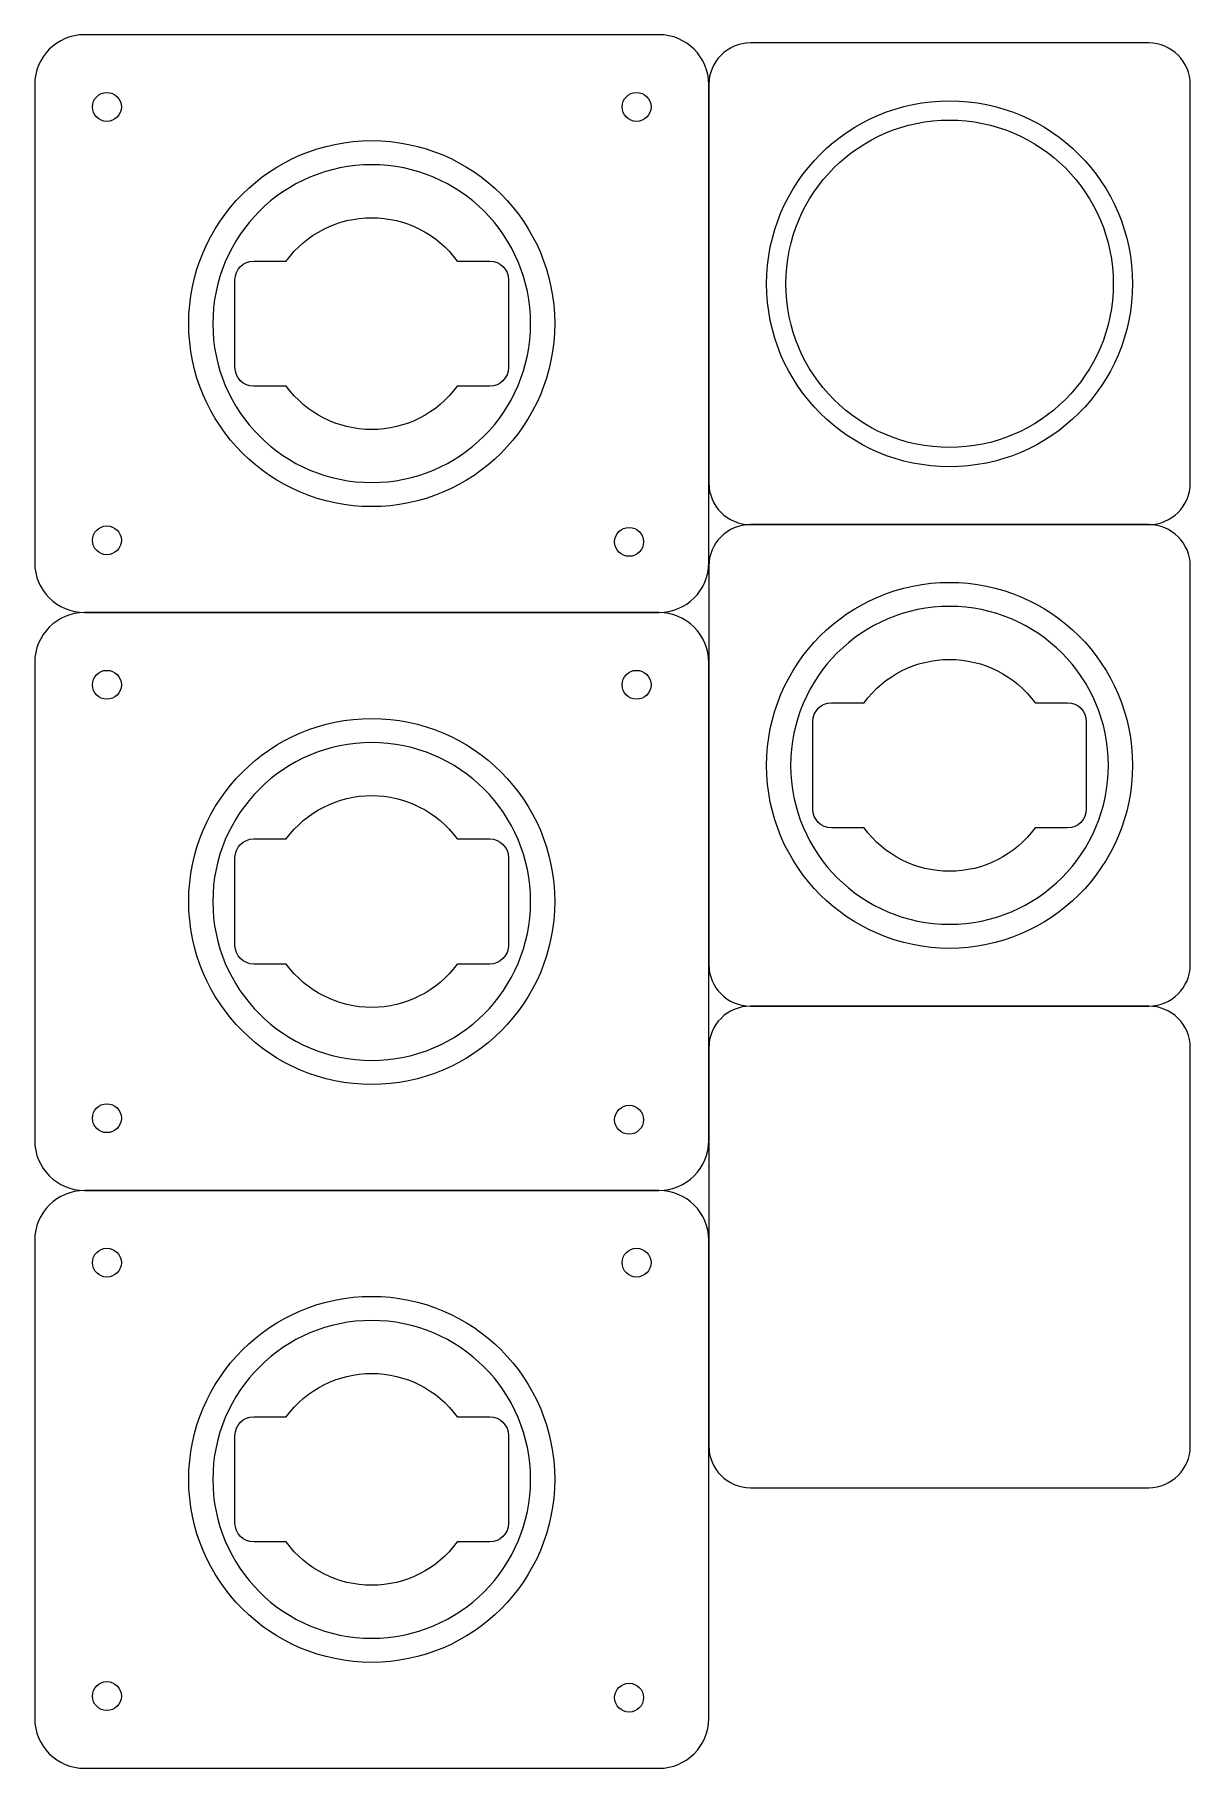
# Model space of a CAD drawing. Header units: millimetres. Extents: x -134 to -14, y -82 to 98.
import ezdxf

# ---------------------------------------------------------------- set-up
doc = ezdxf.new("R2010")
doc.units = ezdxf.units.MM
doc.header["$MEASUREMENT"] = 0
doc.layers.add('Layer 1', color=7, linetype='Continuous')

msp = doc.modelspace()

# ---------------------------------------------------------------- linework, layer by layer
at = {"layer": 'Layer 1', "color": 250, "lineweight": 20}
for centre, major_axis in [((-126.3117, 90.5832), (0, 1.5)), ((-71.3117, 90.5832), (0, 1.5)), ((-38.8117, 72.2198), (0, 19)), ((-38.8117, 72.2198), (0, 17)), ((-98.8117, 68.0832), (0, 19)), ((-126.3117, 45.5832), (0, 1.5)), ((-72.087, 45.4217), (0, 1.5)), ((-38.8117, 22.2198), (0, 19)), ((-126.3117, 30.5832), (0, 1.5)), ((-71.3117, 30.5832), (0, 1.5)), ((-98.8117, 8.0832), (0, 19)), ((-126.3117, -14.4168), (0, 1.5)), ((-72.087, -14.5783), (0, 1.5)), ((-126.3117, -29.4168), (0, 1.5)), ((-71.3117, -29.4168), (0, 1.5)), ((-98.8117, -51.9168), (0, 19)), ((-126.3117, -74.4168), (0, 1.5)), ((-72.087, -74.5783), (0, 1.5))]:
    msp.add_ellipse(centre, major_axis=major_axis, ratio=1, dxfattribs=at)
for points, knots in [([(-128.6316, 98.0832), (-128.6316, 98.0832), (-68.9918, 98.0832), (-68.9918, 98.0832), (-68.9918, 98.0832), (-66.1427, 98.0832), (-63.8117, 95.7522), (-63.8117, 92.9031), (-63.8117, 92.9031), (-63.8117, 92.9031), (-63.8117, 43.2633), (-63.8117, 43.2633), (-63.8117, 43.2633), (-63.8117, 40.4142), (-66.1427, 38.0832), (-68.9918, 38.0832), (-68.9918, 38.0832), (-68.9918, 38.0832), (-128.6316, 38.0832), (-128.6316, 38.0832), (-128.6316, 38.0832), (-131.4807, 38.0832), (-133.8117, 40.4142), (-133.8117, 43.2633), (-133.8117, 43.2633), (-133.8117, 43.2633), (-133.8117, 92.9031), (-133.8117, 92.9031), (-133.8117, 92.9031), (-133.8117, 95.7522), (-131.4807, 98.0832), (-128.6316, 98.0832)], [0, 0, 0, 0, 0.11111111, 0.11111111, 0.11111111, 0.11111111, 0.22222222, 0.22222222, 0.22222222, 0.22222222, 0.33333333, 0.33333333, 0.33333333, 0.33333333, 0.44444444, 0.44444444, 0.44444444, 0.44444444, 0.55555556, 0.55555556, 0.55555556, 0.55555556, 0.66666667, 0.66666667, 0.66666667, 0.66666667, 0.77777778, 0.77777778, 0.77777778, 0.77777778, 1, 1, 1, 1]), ([(-59.495, 97.2198), (-59.495, 97.2198), (-18.1284, 97.2198), (-18.1284, 97.2198), (-18.1284, 97.2198), (-15.7542, 97.2198), (-13.8117, 95.2773), (-13.8117, 92.9031), (-13.8117, 92.9031), (-13.8117, 92.9031), (-13.8117, 51.5365), (-13.8117, 51.5365), (-13.8117, 51.5365), (-13.8117, 49.1623), (-15.7542, 47.2198), (-18.1284, 47.2198), (-18.1284, 47.2198), (-18.1284, 47.2198), (-59.495, 47.2198), (-59.495, 47.2198), (-59.495, 47.2198), (-61.8692, 47.2198), (-63.8117, 49.1623), (-63.8117, 51.5365), (-63.8117, 51.5365), (-63.8117, 51.5365), (-63.8117, 92.9031), (-63.8117, 92.9031), (-63.8117, 92.9031), (-63.8117, 95.2773), (-61.8692, 97.2198), (-59.495, 97.2198)], [0, 0, 0, 0, 0.11111111, 0.11111111, 0.11111111, 0.11111111, 0.22222222, 0.22222222, 0.22222222, 0.22222222, 0.33333333, 0.33333333, 0.33333333, 0.33333333, 0.44444444, 0.44444444, 0.44444444, 0.44444444, 0.55555556, 0.55555556, 0.55555556, 0.55555556, 0.66666667, 0.66666667, 0.66666667, 0.66666667, 0.77777778, 0.77777778, 0.77777778, 0.77777778, 1, 1, 1, 1]), ([(-98.8117, 84.5832), (-89.6989, 84.5832), (-82.3117, 77.1959), (-82.3117, 68.0832), (-82.3117, 68.0832), (-82.3117, 58.9705), (-89.6989, 51.5832), (-98.8117, 51.5832), (-98.8117, 51.5832), (-107.9245, 51.5832), (-115.3117, 58.9705), (-115.3117, 68.0832), (-115.3117, 68.0832), (-115.3117, 77.1959), (-107.9245, 84.5832), (-98.8117, 84.5832)], [0, 0, 0, 0, 0.2, 0.2, 0.2, 0.2, 0.4, 0.4, 0.4, 0.4, 0.6, 0.6, 0.6, 0.6, 1, 1, 1, 1]), ([(-98.8117, 79.0832), (-102.3179, 79.0832), (-105.6142, 77.4116), (-107.6863, 74.5831), (-107.6863, 74.5831), (-107.6863, 74.5831), (-111.065, 74.5833), (-111.065, 74.5833), (-111.065, 74.5833), (-112.1357, 74.5833), (-113.0117, 73.7072), (-113.0117, 72.6366), (-113.0117, 72.6366), (-113.0117, 72.6366), (-113.0117, 63.53), (-113.0117, 63.53), (-113.0117, 63.53), (-113.0117, 62.4593), (-112.1357, 61.5833), (-111.065, 61.5833), (-111.065, 61.5833), (-111.065, 61.5833), (-107.6865, 61.5836), (-107.6865, 61.5836), (-107.6865, 61.5836), (-105.6144, 58.7549), (-102.3181, 57.0832), (-98.8117, 57.0832), (-98.8117, 57.0832), (-95.3053, 57.0832), (-92.009, 58.7549), (-89.9369, 61.5836), (-89.9369, 61.5836), (-89.9369, 61.5836), (-86.5584, 61.5833), (-86.5584, 61.5833), (-86.5584, 61.5833), (-85.4877, 61.5833), (-84.6117, 62.4593), (-84.6117, 63.53), (-84.6117, 63.53), (-84.6117, 63.53), (-84.6117, 72.6366), (-84.6117, 72.6366), (-84.6117, 72.6366), (-84.6117, 73.7072), (-85.4877, 74.5833), (-86.5584, 74.5833), (-86.5584, 74.5833), (-86.5584, 74.5833), (-89.9371, 74.5831), (-89.9371, 74.5831), (-89.9371, 74.5831), (-92.0092, 77.4116), (-95.3055, 79.0832), (-98.8117, 79.0832)], [0, 0, 0, 0, 0.06666667, 0.06666667, 0.06666667, 0.06666667, 0.13333333, 0.13333333, 0.13333333, 0.13333333, 0.2, 0.2, 0.2, 0.2, 0.26666667, 0.26666667, 0.26666667, 0.26666667, 0.33333333, 0.33333333, 0.33333333, 0.33333333, 0.4, 0.4, 0.4, 0.4, 0.46666667, 0.46666667, 0.46666667, 0.46666667, 0.53333333, 0.53333333, 0.53333333, 0.53333333, 0.6, 0.6, 0.6, 0.6, 0.66666667, 0.66666667, 0.66666667, 0.66666667, 0.73333333, 0.73333333, 0.73333333, 0.73333333, 0.8, 0.8, 0.8, 0.8, 0.86666667, 0.86666667, 0.86666667, 0.86666667, 1, 1, 1, 1]), ([(-59.495, 47.2198), (-59.495, 47.2198), (-18.1284, 47.2198), (-18.1284, 47.2198), (-18.1284, 47.2198), (-15.7542, 47.2198), (-13.8117, 45.2773), (-13.8117, 42.9031), (-13.8117, 42.9031), (-13.8117, 42.9031), (-13.8117, 1.5365), (-13.8117, 1.5365), (-13.8117, 1.5365), (-13.8117, -0.8377), (-15.7542, -2.7802), (-18.1284, -2.7802), (-18.1284, -2.7802), (-18.1284, -2.7802), (-59.495, -2.7802), (-59.495, -2.7802), (-59.495, -2.7802), (-61.8692, -2.7802), (-63.8117, -0.8377), (-63.8117, 1.5365), (-63.8117, 1.5365), (-63.8117, 1.5365), (-63.8117, 42.9031), (-63.8117, 42.9031), (-63.8117, 42.9031), (-63.8117, 45.2773), (-61.8692, 47.2198), (-59.495, 47.2198)], [0, 0, 0, 0, 0.11111111, 0.11111111, 0.11111111, 0.11111111, 0.22222222, 0.22222222, 0.22222222, 0.22222222, 0.33333333, 0.33333333, 0.33333333, 0.33333333, 0.44444444, 0.44444444, 0.44444444, 0.44444444, 0.55555556, 0.55555556, 0.55555556, 0.55555556, 0.66666667, 0.66666667, 0.66666667, 0.66666667, 0.77777778, 0.77777778, 0.77777778, 0.77777778, 1, 1, 1, 1]), ([(-128.6316, 38.0832), (-128.6316, 38.0832), (-68.9918, 38.0832), (-68.9918, 38.0832), (-68.9918, 38.0832), (-66.1427, 38.0832), (-63.8117, 35.7522), (-63.8117, 32.9031), (-63.8117, 32.9031), (-63.8117, 32.9031), (-63.8117, -16.7367), (-63.8117, -16.7367), (-63.8117, -16.7367), (-63.8117, -19.5858), (-66.1427, -21.9168), (-68.9918, -21.9168), (-68.9918, -21.9168), (-68.9918, -21.9168), (-128.6316, -21.9168), (-128.6316, -21.9168), (-128.6316, -21.9168), (-131.4807, -21.9168), (-133.8117, -19.5858), (-133.8117, -16.7367), (-133.8117, -16.7367), (-133.8117, -16.7367), (-133.8117, 32.9031), (-133.8117, 32.9031), (-133.8117, 32.9031), (-133.8117, 35.7522), (-131.4807, 38.0832), (-128.6316, 38.0832)], [0, 0, 0, 0, 0.11111111, 0.11111111, 0.11111111, 0.11111111, 0.22222222, 0.22222222, 0.22222222, 0.22222222, 0.33333333, 0.33333333, 0.33333333, 0.33333333, 0.44444444, 0.44444444, 0.44444444, 0.44444444, 0.55555556, 0.55555556, 0.55555556, 0.55555556, 0.66666667, 0.66666667, 0.66666667, 0.66666667, 0.77777778, 0.77777778, 0.77777778, 0.77777778, 1, 1, 1, 1]), ([(-38.8117, 38.7198), (-29.6989, 38.7198), (-22.3117, 31.3325), (-22.3117, 22.2198), (-22.3117, 22.2198), (-22.3117, 13.1071), (-29.6989, 5.7198), (-38.8117, 5.7198), (-38.8117, 5.7198), (-47.9245, 5.7198), (-55.3117, 13.1071), (-55.3117, 22.2198), (-55.3117, 22.2198), (-55.3117, 31.3325), (-47.9245, 38.7198), (-38.8117, 38.7198)], [0, 0, 0, 0, 0.2, 0.2, 0.2, 0.2, 0.4, 0.4, 0.4, 0.4, 0.6, 0.6, 0.6, 0.6, 1, 1, 1, 1]), ([(-38.8117, 33.2198), (-42.3179, 33.2198), (-45.6142, 31.5482), (-47.6863, 28.7197), (-47.6863, 28.7197), (-47.6863, 28.7197), (-51.065, 28.7199), (-51.065, 28.7199), (-51.065, 28.7199), (-52.1357, 28.7199), (-53.0117, 27.8438), (-53.0117, 26.7732), (-53.0117, 26.7732), (-53.0117, 26.7732), (-53.0117, 17.6666), (-53.0117, 17.6666), (-53.0117, 17.6666), (-53.0117, 16.5959), (-52.1357, 15.7199), (-51.065, 15.7199), (-51.065, 15.7199), (-51.065, 15.7199), (-47.6865, 15.7202), (-47.6865, 15.7202), (-47.6865, 15.7202), (-45.6144, 12.8915), (-42.3181, 11.2198), (-38.8117, 11.2198), (-38.8117, 11.2198), (-35.3053, 11.2198), (-32.009, 12.8915), (-29.9369, 15.7202), (-29.9369, 15.7202), (-29.9369, 15.7202), (-26.5584, 15.7199), (-26.5584, 15.7199), (-26.5584, 15.7199), (-25.4877, 15.7199), (-24.6117, 16.5959), (-24.6117, 17.6666), (-24.6117, 17.6666), (-24.6117, 17.6666), (-24.6117, 26.7732), (-24.6117, 26.7732), (-24.6117, 26.7732), (-24.6117, 27.8438), (-25.4877, 28.7199), (-26.5584, 28.7199), (-26.5584, 28.7199), (-26.5584, 28.7199), (-29.9371, 28.7197), (-29.9371, 28.7197), (-29.9371, 28.7197), (-32.0092, 31.5482), (-35.3055, 33.2198), (-38.8117, 33.2198)], [0, 0, 0, 0, 0.06666667, 0.06666667, 0.06666667, 0.06666667, 0.13333333, 0.13333333, 0.13333333, 0.13333333, 0.2, 0.2, 0.2, 0.2, 0.26666667, 0.26666667, 0.26666667, 0.26666667, 0.33333333, 0.33333333, 0.33333333, 0.33333333, 0.4, 0.4, 0.4, 0.4, 0.46666667, 0.46666667, 0.46666667, 0.46666667, 0.53333333, 0.53333333, 0.53333333, 0.53333333, 0.6, 0.6, 0.6, 0.6, 0.66666667, 0.66666667, 0.66666667, 0.66666667, 0.73333333, 0.73333333, 0.73333333, 0.73333333, 0.8, 0.8, 0.8, 0.8, 0.86666667, 0.86666667, 0.86666667, 0.86666667, 1, 1, 1, 1]), ([(-98.8117, 24.5832), (-89.6989, 24.5832), (-82.3117, 17.1959), (-82.3117, 8.0832), (-82.3117, 8.0832), (-82.3117, -1.0295), (-89.6989, -8.4168), (-98.8117, -8.4168), (-98.8117, -8.4168), (-107.9245, -8.4168), (-115.3117, -1.0295), (-115.3117, 8.0832), (-115.3117, 8.0832), (-115.3117, 17.1959), (-107.9245, 24.5832), (-98.8117, 24.5832)], [0, 0, 0, 0, 0.2, 0.2, 0.2, 0.2, 0.4, 0.4, 0.4, 0.4, 0.6, 0.6, 0.6, 0.6, 1, 1, 1, 1]), ([(-98.8117, 19.0832), (-102.3179, 19.0832), (-105.6142, 17.4116), (-107.6863, 14.5831), (-107.6863, 14.5831), (-107.6863, 14.5831), (-111.065, 14.5833), (-111.065, 14.5833), (-111.065, 14.5833), (-112.1357, 14.5833), (-113.0117, 13.7072), (-113.0117, 12.6366), (-113.0117, 12.6366), (-113.0117, 12.6366), (-113.0117, 3.53), (-113.0117, 3.53), (-113.0117, 3.53), (-113.0117, 2.4593), (-112.1357, 1.5833), (-111.065, 1.5833), (-111.065, 1.5833), (-111.065, 1.5833), (-107.6865, 1.5836), (-107.6865, 1.5836), (-107.6865, 1.5836), (-105.6144, -1.2451), (-102.3181, -2.9168), (-98.8117, -2.9168), (-98.8117, -2.9168), (-95.3053, -2.9168), (-92.009, -1.2451), (-89.9369, 1.5836), (-89.9369, 1.5836), (-89.9369, 1.5836), (-86.5584, 1.5833), (-86.5584, 1.5833), (-86.5584, 1.5833), (-85.4877, 1.5833), (-84.6117, 2.4593), (-84.6117, 3.53), (-84.6117, 3.53), (-84.6117, 3.53), (-84.6117, 12.6366), (-84.6117, 12.6366), (-84.6117, 12.6366), (-84.6117, 13.7072), (-85.4877, 14.5833), (-86.5584, 14.5833), (-86.5584, 14.5833), (-86.5584, 14.5833), (-89.9371, 14.5831), (-89.9371, 14.5831), (-89.9371, 14.5831), (-92.0092, 17.4116), (-95.3055, 19.0832), (-98.8117, 19.0832)], [0, 0, 0, 0, 0.06666667, 0.06666667, 0.06666667, 0.06666667, 0.13333333, 0.13333333, 0.13333333, 0.13333333, 0.2, 0.2, 0.2, 0.2, 0.26666667, 0.26666667, 0.26666667, 0.26666667, 0.33333333, 0.33333333, 0.33333333, 0.33333333, 0.4, 0.4, 0.4, 0.4, 0.46666667, 0.46666667, 0.46666667, 0.46666667, 0.53333333, 0.53333333, 0.53333333, 0.53333333, 0.6, 0.6, 0.6, 0.6, 0.66666667, 0.66666667, 0.66666667, 0.66666667, 0.73333333, 0.73333333, 0.73333333, 0.73333333, 0.8, 0.8, 0.8, 0.8, 0.86666667, 0.86666667, 0.86666667, 0.86666667, 1, 1, 1, 1]), ([(-59.495, -2.7802), (-59.495, -2.7802), (-18.1284, -2.7802), (-18.1284, -2.7802), (-18.1284, -2.7802), (-15.7542, -2.7802), (-13.8117, -4.7227), (-13.8117, -7.0969), (-13.8117, -7.0969), (-13.8117, -7.0969), (-13.8117, -48.4635), (-13.8117, -48.4635), (-13.8117, -48.4635), (-13.8117, -50.8377), (-15.7542, -52.7802), (-18.1284, -52.7802), (-18.1284, -52.7802), (-18.1284, -52.7802), (-59.495, -52.7802), (-59.495, -52.7802), (-59.495, -52.7802), (-61.8692, -52.7802), (-63.8117, -50.8377), (-63.8117, -48.4635), (-63.8117, -48.4635), (-63.8117, -48.4635), (-63.8117, -7.0969), (-63.8117, -7.0969), (-63.8117, -7.0969), (-63.8117, -4.7227), (-61.8692, -2.7802), (-59.495, -2.7802)], [0, 0, 0, 0, 0.11111111, 0.11111111, 0.11111111, 0.11111111, 0.22222222, 0.22222222, 0.22222222, 0.22222222, 0.33333333, 0.33333333, 0.33333333, 0.33333333, 0.44444444, 0.44444444, 0.44444444, 0.44444444, 0.55555556, 0.55555556, 0.55555556, 0.55555556, 0.66666667, 0.66666667, 0.66666667, 0.66666667, 0.77777778, 0.77777778, 0.77777778, 0.77777778, 1, 1, 1, 1]), ([(-128.6316, -21.9168), (-128.6316, -21.9168), (-68.9918, -21.9168), (-68.9918, -21.9168), (-68.9918, -21.9168), (-66.1427, -21.9168), (-63.8117, -24.2478), (-63.8117, -27.0969), (-63.8117, -27.0969), (-63.8117, -27.0969), (-63.8117, -76.7367), (-63.8117, -76.7367), (-63.8117, -76.7367), (-63.8117, -79.5858), (-66.1427, -81.9168), (-68.9918, -81.9168), (-68.9918, -81.9168), (-68.9918, -81.9168), (-128.6316, -81.9168), (-128.6316, -81.9168), (-128.6316, -81.9168), (-131.4807, -81.9168), (-133.8117, -79.5858), (-133.8117, -76.7367), (-133.8117, -76.7367), (-133.8117, -76.7367), (-133.8117, -27.0969), (-133.8117, -27.0969), (-133.8117, -27.0969), (-133.8117, -24.2478), (-131.4807, -21.9168), (-128.6316, -21.9168)], [0, 0, 0, 0, 0.11111111, 0.11111111, 0.11111111, 0.11111111, 0.22222222, 0.22222222, 0.22222222, 0.22222222, 0.33333333, 0.33333333, 0.33333333, 0.33333333, 0.44444444, 0.44444444, 0.44444444, 0.44444444, 0.55555556, 0.55555556, 0.55555556, 0.55555556, 0.66666667, 0.66666667, 0.66666667, 0.66666667, 0.77777778, 0.77777778, 0.77777778, 0.77777778, 1, 1, 1, 1]), ([(-98.8117, -35.4168), (-89.6989, -35.4168), (-82.3117, -42.8041), (-82.3117, -51.9168), (-82.3117, -51.9168), (-82.3117, -61.0295), (-89.6989, -68.4168), (-98.8117, -68.4168), (-98.8117, -68.4168), (-107.9245, -68.4168), (-115.3117, -61.0295), (-115.3117, -51.9168), (-115.3117, -51.9168), (-115.3117, -42.8041), (-107.9245, -35.4168), (-98.8117, -35.4168)], [0, 0, 0, 0, 0.2, 0.2, 0.2, 0.2, 0.4, 0.4, 0.4, 0.4, 0.6, 0.6, 0.6, 0.6, 1, 1, 1, 1]), ([(-98.8117, -40.9168), (-102.3179, -40.9168), (-105.6142, -42.5884), (-107.6863, -45.4169), (-107.6863, -45.4169), (-107.6863, -45.4169), (-111.065, -45.4167), (-111.065, -45.4167), (-111.065, -45.4167), (-112.1357, -45.4167), (-113.0117, -46.2928), (-113.0117, -47.3634), (-113.0117, -47.3634), (-113.0117, -47.3634), (-113.0117, -56.47), (-113.0117, -56.47), (-113.0117, -56.47), (-113.0117, -57.5407), (-112.1357, -58.4167), (-111.065, -58.4167), (-111.065, -58.4167), (-111.065, -58.4167), (-107.6865, -58.4164), (-107.6865, -58.4164), (-107.6865, -58.4164), (-105.6144, -61.2451), (-102.3181, -62.9168), (-98.8117, -62.9168), (-98.8117, -62.9168), (-95.3053, -62.9168), (-92.009, -61.2451), (-89.9369, -58.4164), (-89.9369, -58.4164), (-89.9369, -58.4164), (-86.5584, -58.4167), (-86.5584, -58.4167), (-86.5584, -58.4167), (-85.4877, -58.4167), (-84.6117, -57.5407), (-84.6117, -56.47), (-84.6117, -56.47), (-84.6117, -56.47), (-84.6117, -47.3634), (-84.6117, -47.3634), (-84.6117, -47.3634), (-84.6117, -46.2928), (-85.4877, -45.4167), (-86.5584, -45.4167), (-86.5584, -45.4167), (-86.5584, -45.4167), (-89.9371, -45.4169), (-89.9371, -45.4169), (-89.9371, -45.4169), (-92.0092, -42.5884), (-95.3055, -40.9168), (-98.8117, -40.9168)], [0, 0, 0, 0, 0.06666667, 0.06666667, 0.06666667, 0.06666667, 0.13333333, 0.13333333, 0.13333333, 0.13333333, 0.2, 0.2, 0.2, 0.2, 0.26666667, 0.26666667, 0.26666667, 0.26666667, 0.33333333, 0.33333333, 0.33333333, 0.33333333, 0.4, 0.4, 0.4, 0.4, 0.46666667, 0.46666667, 0.46666667, 0.46666667, 0.53333333, 0.53333333, 0.53333333, 0.53333333, 0.6, 0.6, 0.6, 0.6, 0.66666667, 0.66666667, 0.66666667, 0.66666667, 0.73333333, 0.73333333, 0.73333333, 0.73333333, 0.8, 0.8, 0.8, 0.8, 0.86666667, 0.86666667, 0.86666667, 0.86666667, 1, 1, 1, 1])]:
    msp.add_open_spline(points, degree=3, knots=knots, dxfattribs=at)

doc.saveas('drawing.dxf')
